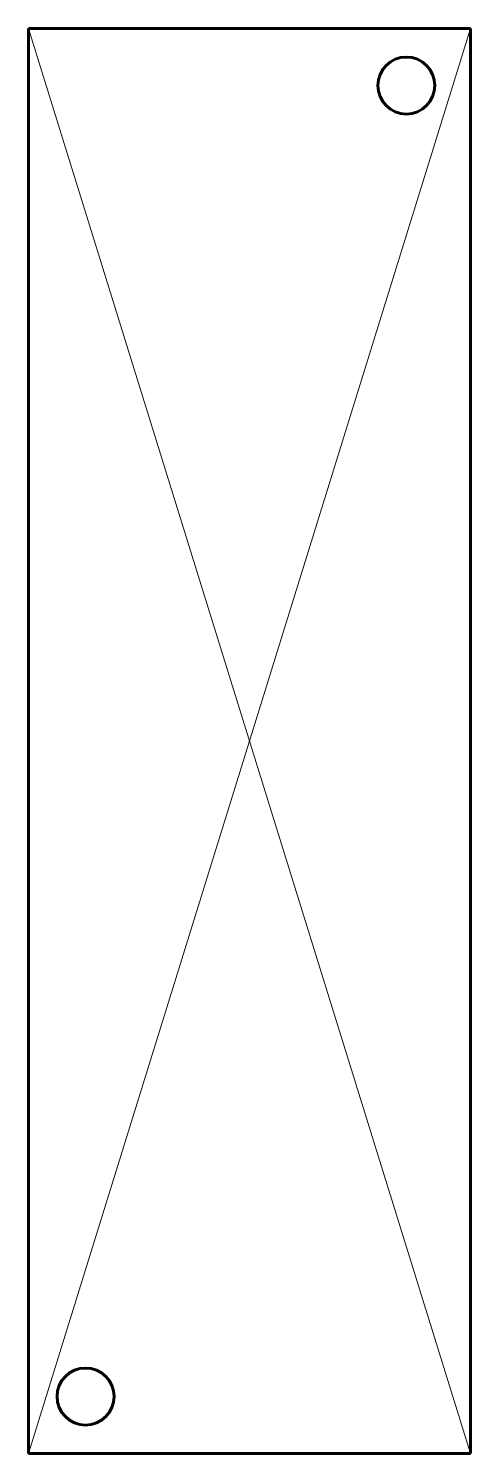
# Model space of a CAD drawing. Header units: millimetres. Extents: x 0 to 15.5, y 0 to 50.
import ezdxf

# ---------------------------------------------------------------- set-up
doc = ezdxf.new("R2010")
doc.units = ezdxf.units.MM
doc.linetypes.add('K5LT_BASIC', pattern=[0])
doc.linetypes.add('K5LT_THIN', pattern=[0])

msp = doc.modelspace()

# ---------------------------------------------------------------- linework, layer by layer
at = {"color": 150, "linetype": 'K5LT_BASIC', "lineweight": 60, "true_color": 0x0080ff}
for p, q in [((15.5, 50), (0, 50)), ((0, 50), (0, 0)), ((15.5, 0), (15.5, 50)), ((0, 0), (15.5, 0))]:
    msp.add_line(p, q, dxfattribs=at)
at = {"color": 7, "linetype": 'K5LT_THIN', "lineweight": 18}
for p, q in [((15.5, 0), (0, 50)), ((0, 0), (15.5, 50))]:
    msp.add_line(p, q, dxfattribs=at)
at = {"color": 150, "linetype": 'K5LT_BASIC', "lineweight": 60, "true_color": 0x0080ff}
for centre in [(13.25, 48), (2, 2)]:
    msp.add_circle(centre, 1, dxfattribs=at)
at = {"color": 11, "true_color": 0xff8080}
msp.add_point((7.75, 25), dxfattribs=at)

doc.saveas('drawing.dxf')
